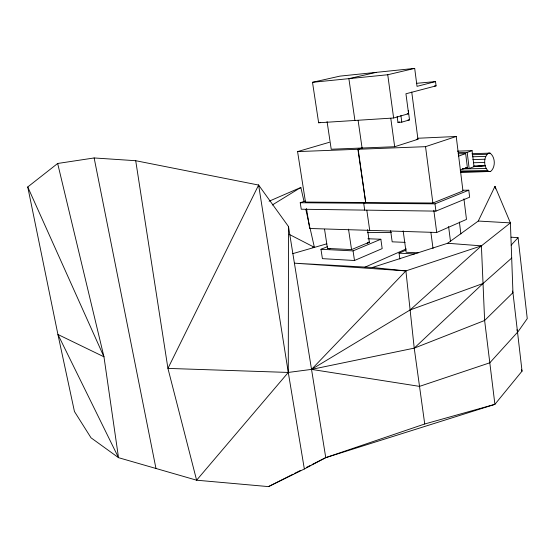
<?xml version="1.0" encoding="UTF-8"?>
<svg xmlns="http://www.w3.org/2000/svg" width="555" height="555" viewBox="0 0 555 555"><rect width="100%" height="100%" fill="white"/><g stroke="black" fill="none" stroke-linecap="round" stroke-linejoin="round"><path stroke-width="0.83" d="M288.503 226.565L288.281 372.44L304.348 468.996L268.495 486.61L196.616 480.2L118.52 457.674L91.02 437.805L74.446 411.512L57.935 334.492L27.75 186.959L57.658 163.475L94.142 157.953L135.711 160.714L258.616 185.058L288.503 226.565L325.757 457.639L304.348 468.996M488.948 171.578C483.467 167.707 483.148 157.308 488.421 153.145L490.051 153.124C495.448 157.051 495.768 167.305 490.578 171.516L460.511 172.064L490.578 171.516M478.278 221.043L510.406 222.895L481.407 245.858L405.899 270.909L294.4 263.181L372.356 267.489L447.608 243.27L478.278 221.043L494.977 186.327L510.406 222.895L512.952 292.651L522.04 371.135L494.9 404.345L325.757 457.639L312.014 464.59M517.315 332.723L527.25 318.598L518.072 237.706L511.162 237.179M511.162 245.143L518.072 237.706M135.711 160.714L167.936 368.402L288.281 372.44L311.522 369.394L405.899 270.909L372.356 267.489M516.976 329.698L517.538 332.223L489.808 362.797L419.524 386.377L311.522 369.394L414.231 348.138L483.03 283.494L511.689 258.054M299.575 188.61L300.845 187.444L304.084 201.777M311.522 369.394L410.11 309.954L481.407 245.858L484.626 320.485L494.9 404.345L424.728 423.985L325.757 457.639M367.181 243.52L369.346 242.181L367.528 229.645M272.304 204.989L300.845 187.444L269.099 201.222M268.495 486.61L292.929 474.248M294.455 473.477L300.56 470.383M306.672 467.296L310.488 465.361M365.044 267.149L406.274 248.924M399.864 259.005L399.052 253.17L406.107 250.041M306.513 208.555L309.641 228.48L436.716 232.476L466.484 219.412L463.931 198.801M327.353 246.711L320.963 249.285L322.413 258.644L354.492 260.503L382.18 248.598L380.848 239.247L367.91 238.747M320.963 249.285L353.063 250.881L380.848 239.247M324.543 229.264L327.485 248.425L351.551 249.597L369.346 242.181L367.639 242.438M305.125 201.042L300.227 202.742L301.254 209.221L435.932 211.122L469.641 197.212L468.781 190.205L462.787 190.226M300.227 202.742L434.988 203.845L468.781 190.205M329.33 142.295L297.577 151.598L305.493 202.062L432.879 203.026L462.96 190.948L456.224 136.495L417.665 138.257M424.728 423.985L414.231 348.138L484.626 320.485L512.952 292.651L512.418 291.035M462.246 168.637L469.162 168.498L474.019 166.667L485.153 165.667L473.928 165.917M460.185 170.073L467.352 167.395L465.666 153.582L458.146 153.825M358.121 120.442L362.075 148.012L358.155 149.26L365.71 202.519L363.705 203.262L364.697 210.116M410.11 309.954L483.03 283.494M458.541 152.667L467.199 152.382L472.083 150.648L474.019 166.667M458.465 156.156L465.666 153.582M297.577 151.598L425.532 146.666L456.224 136.495M327.075 121.587L331.217 149.233L394.674 146.728L417.957 139.277L411.741 92.075M362.075 148.012L357.892 149.274L365.71 202.519M397.151 116.529L397.942 122.384L401.792 122.156L409.528 119.88L408.279 110.473M397.942 122.384L399.489 121.933M292.776 253.642L326.791 243.825M435.529 81.585L417.027 86.351L414.689 68.39L339.938 76.125L312.5 82.306L318.639 122.766L393.627 117.993L408.584 113.706L405.934 93.781L436.07 85.859L435.529 81.585L416.819 83.285M318.639 122.766L320.242 122.336M312.5 82.306L387.744 74.745L414.689 68.39M376.123 72.379L348.887 78.65L354.916 120.463M434.371 86.004L436.07 85.859M473.942 166.653L485.153 165.667M407.162 113.803L408.584 113.706M407.987 119.977L409.528 119.88M416.25 139.354L417.957 139.277M457.396 151.147L472.083 150.648M471.951 153.693L490.051 153.124M472.236 154.727L486.908 154.276M472.756 156.774L485.708 156.392M472.874 159.562L484.966 159.236M473.54 162.733L484.772 162.462M465.687 167.43L467.352 167.395M462.759 168.928L486.055 168.47M460.643 171.002L487.373 170.517M367.334 232.628L391.393 232.455M312.666 247.259L314.387 247.322L309.808 227.078M405.101 242.362L392.177 241.827L390.623 230.72M418.165 252.837L406.1 252.248L403.152 230.797M399.052 253.17L414.467 253.933M447.608 243.27L481.407 245.858M327.485 248.425L330.024 248.89M289.162 234.342L314.387 247.322M27.75 186.959L103.965 356.816L118.52 457.674L57.935 334.492L103.965 356.816L57.658 163.475M521.436 369.561L522.04 371.135M494.977 186.327L495.566 188.86M305.805 209.367L309.426 225.392M94.142 157.953L155.969 468.475M353.063 250.881L354.492 260.503M348.512 229.173L351.551 249.597M366.813 210.206L369.727 230.367M387.744 74.745L393.627 117.993M390.789 118.34L394.674 146.728M400.89 115.44L401.792 122.156M430.902 232.434L433.018 248.515M434.988 203.845L435.932 211.122M425.532 146.666L432.879 203.026M433.823 210.262L436.716 232.476M448.593 226.482L450.5 241.425M459.394 222.055L460.886 233.981M467.199 152.382L469.162 168.498M405.899 270.909L414.231 348.138M258.616 185.058L167.936 368.402L196.616 480.2L288.281 372.44L258.616 185.058"/></g></svg>
